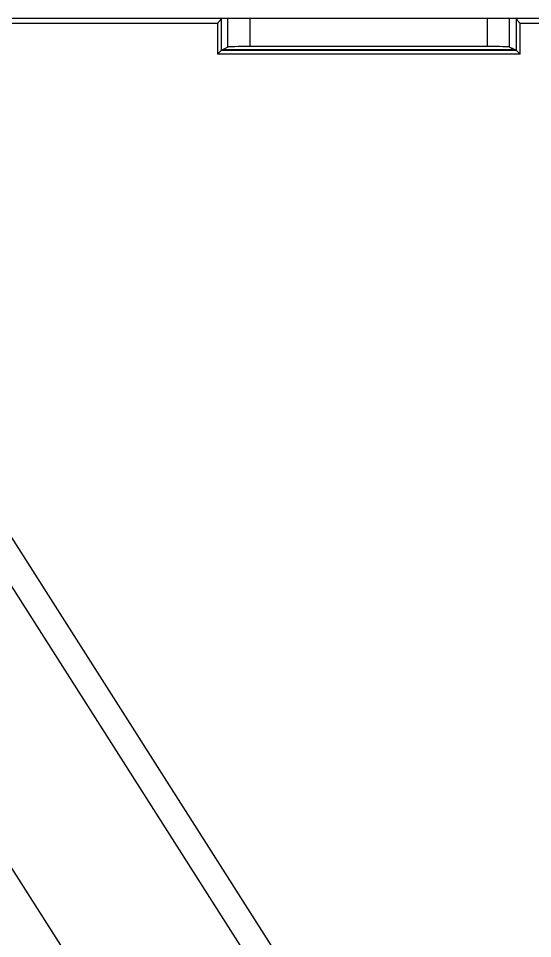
# Model space of a CAD drawing. Header units: millimetres. Extents: x 620 to 19791, y 2539 to 6969.
# Drawn here: x 14096.5 to 14166.1, y 5362.2 to 5486.6 of the extents above; entities that cross this region are included whole.
import ezdxf

# ---------------------------------------------------------------- set-up
doc = ezdxf.new("R2010")
doc.units = ezdxf.units.MM

# ---------------------------------------------------------------- blocks, each defined once
blk = doc.blocks.new('DTGFH')
at = {"color": 7, "linetype": 'Continuous'}
for p, q in [((9401.05, 4441.2), (8801.05, 4441.2)), ((8898.02, 4441.16), (8898.02, 4436.87)), ((8898.95, 4437.33), (8898.95, 4441.2)), ((8901.95, 4437.4), (8901.95, 4441.2)), ((8934.05, 4437.4), (8934.05, 4441.2)), ((8937.05, 4437.33), (8937.05, 4441.2)), ((8937.98, 4436.87), (8937.98, 4441.16)), ((8897.53, 4440.5), (8825.4, 4440.5)), ((8897.53, 4440.5), (8897.53, 4436.37)), ((8938.47, 4436.37), (8938.47, 4440.5)), ((8972.53, 4440.5), (8938.47, 4440.5)), ((8898.95, 4437.33), (8898.03, 4436.87)), ((8934.05, 4437.4), (8901.95, 4437.4)), ((8937.97, 4436.87), (8937.05, 4437.33)), ((8898.02, 4436.87), (8897.53, 4436.37)), ((8938.47, 4436.37), (8897.53, 4436.37)), ((8937.97, 4436.87), (8898.03, 4436.87)), ((8937.8, 4436.95), (8898.2, 4436.95)), ((8938.47, 4436.37), (8937.98, 4436.87)), ((8844.34, 4410.79), (8922.68, 4287.8)), ((8967.82, 4210.45), (8842.11, 4407.76)), ((8819.62, 4404.91), (9007.76, 4109.59))]:
    blk.add_line(p, q, dxfattribs=at)
at = {"color": 4, "linetype": 'Continuous'}
blk.add_arc((8940.05, 4430.33), 7.25, 110.668, 113.8908, dxfattribs=at)
at = {"color": 7, "linetype": 'Continuous'}
for centre, major_axis, ratio, start_param, end_param in [((8898.04, 4440.5), (0, 0.7), 0.052408, 0, 0.329), ((8937.96, 4440.5), (0, 0.7), 0.052408, -0.329, 0), ((8901.95, 4437.32), (3, 0), 0.026186, 1.570796, 3.089233), ((8934.05, 4437.32), (3, 0), 0.026186, 0.05236, 1.570796), ((8898.03, 4436.37), (0, 0.5), 0.052408, 0.02618, 0.05236), ((8937.97, 4436.37), (0, 0.5), 0.052408, -0.05236, -0.02618)]:
    blk.add_ellipse(centre, major_axis=major_axis, ratio=ratio, start_param=start_param, end_param=end_param, dxfattribs=at)
for points, knots in [([(8897.53, 4440.5), (8897.55, 4440.53), (8897.61, 4440.6), (8897.69, 4440.69), (8897.77, 4440.79), (8897.84, 4440.88), (8897.9, 4440.95), (8897.94, 4441), (8897.96, 4441.04), (8897.99, 4441.08), (8898, 4441.11), (8898.01, 4441.13), (8898.02, 4441.14), (8898.02, 4441.15), (8898.02, 4441.16), (8898.02, 4441.16)], [0, 0, 0, 0, 0.152678, 0.303619, 0.450743, 0.591561, 0.722626, 0.783052, 0.839064, 0.889738, 0.93406, 0.953523, 0.971039, 0.986537, 1, 1, 1, 1]), ([(8937.98, 4441.16), (8937.98, 4441.16), (8937.98, 4441.15), (8937.98, 4441.14), (8937.99, 4441.13), (8938, 4441.11), (8938.01, 4441.08), (8938.04, 4441.04), (8938.06, 4441), (8938.1, 4440.95), (8938.16, 4440.88), (8938.23, 4440.79), (8938.31, 4440.69), (8938.39, 4440.6), (8938.45, 4440.53), (8938.47, 4440.5)], [0, 0, 0, 0, 0.013463, 0.028958, 0.046471, 0.065932, 0.110248, 0.160922, 0.216933, 0.277361, 0.408429, 0.549248, 0.696374, 0.84732, 1, 1, 1, 1])]:
    blk.add_open_spline(points, degree=3, knots=knots, dxfattribs=at)
blk = doc.blocks.new('*U116')
blk.add_blockref('DTGFH', (-9101.05, -4276.2))
blk = doc.blocks.new('*U117')
at = {"color": 0, "linetype": 'ByBlock', "lineweight": -2, "transparency": 16777216}
blk.add_blockref('*U116', (0, 1350), dxfattribs=at)

msp = doc.modelspace()

# ---------------------------------------------------------------- block references
msp.add_blockref('*U117', (14326.96016, 3971.56341))

doc.saveas('drawing.dxf')
